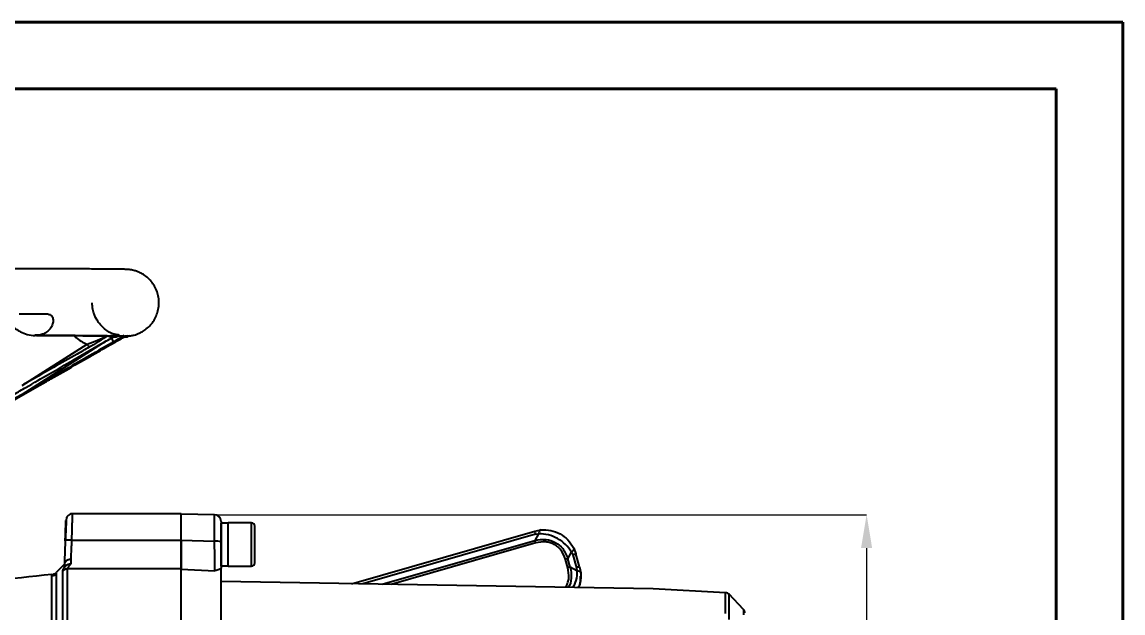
# Model space of a CAD drawing. Header units: millimetres. Extents: x 2687 to 4367, y 1046 to 2234.
# Drawn here: x 4036.5 to 4366.6, y 2056.8 to 2233.9 of the extents above; entities that cross this region are included whole.
import ezdxf

# ---------------------------------------------------------------- set-up
doc = ezdxf.new("R2010")
doc.units = ezdxf.units.MM
for name, color, linetype, lineweight in [('AM_5', 3, 'Continuous', 25), ('AM_BOR', 7, 'Continuous', 50), ('粗实线', 7, 'Continuous', 40)]:
    doc.layers.add(name, color=color, linetype=linetype, lineweight=lineweight)
doc.styles.add('SLDTEXTSTYLE1', font='txt.shx', dxfattribs={"width": 0.7, "bigfont": 'gbcbig.shx'})
doc.dimstyles.new('SLDDIMSTYLE12$0', dxfattribs={"dimtxt": 12, "dimasz": 10, "dimexe": 0, "dimexo": 0.0625, "dimgap": 0.875, "dimtad": 1, "dimdec": 1, "dimlfac": 1.8, "dimrnd": 1e-09, "dimzin": 12, "dimdsep": 46, "dimtxsty": 'SLDTEXTSTYLE1', "dimcen": 0.09, "dimdle": 8.16, "dimclrd": 3, "dimclre": 3, "dimadec": 0, "dimazin": 3, "dimtfac": 1, "dimtdec": 1, "dimtofl": 0, "dimtmove": 0, "dimatfit": 3, "dimfxl": 0, "dimfrac": 2, "dimtolj": 1, "dimlwd": 5, "dimlwe": 5, "dimarcsym": 0})

# ---------------------------------------------------------------- blocks, each defined once
blk = doc.blocks.new('*D19')
at = {"layer": 'AM_5', "color": 3, "lineweight": 5, "transparency": 16777216}
blk.add_line((4094.31, 2086.22), (4289.73, 2086.22), dxfattribs=at)
at = {"layer": 'AM_5', "color": 3, "linetype": 'Continuous', "lineweight": 5, "transparency": 16777216}
for p, q in [((4289.73, 2076.22), (4289.73, 1868.79)), ((4094.31, 1858.79), (4289.73, 1858.79))]:
    blk.add_line(p, q, dxfattribs=at)
at = {"layer": 'AM_5', "color": 3, "transparency": 16777216}
for points in [[(4288.06, 2076.22), (4291.39, 2076.22), (4289.73, 2086.22)], [(4288.06, 1868.79), (4291.39, 1868.79), (4289.73, 1858.79)]]:
    blk.add_solid(points, dxfattribs=at)
at = {"layer": 'Defpoints', "color": 0, "transparency": 16777216}
for p in [(4094.24, 2086.22), (4094.24, 1858.79), (4289.73, 1858.79)]:
    blk.add_point(p, dxfattribs=at)
at = {"layer": 'AM_5', "color": 0, "transparency": 16777216, "insert": (4282.85, 1972.51), "char_height": 12, "attachment_point": 5, "rotation": 90, "style": 'SLDTEXTSTYLE1'}
blk.add_mtext('\\A1;230', dxfattribs=at)
blk = doc.blocks.new('rA3')
at = {"layer": '粗实线'}
for p, q in [((753.384, 421.26), (333.384, 421.26)), ((753.384, 124.26), (753.384, 421.26)), ((748.384, 416.26), (358.384, 416.26)), ((748.384, 129.26), (748.384, 416.26))]:
    blk.add_line(p, q, dxfattribs=at)
blk = doc.blocks.new('图框1')
at = {"layer": 'AM_BOR', "xscale": 3.999900284620312, "yscale": 3.999900284620312, "zscale": 3.999900284620312}
blk.add_blockref('rA3', (18911.85, 6131.11), dxfattribs=at)

msp = doc.modelspace()

# ---------------------------------------------------------------- linework, layer by layer
at = {"color": 7, "linetype": 'Continuous', "lineweight": 25}
for p, q in [((4040.315, 2140.011), (4040.832, 2139.935)), ((4042.184, 2140.005), (4040.315, 2140.011)), ((4063.451, 2139.907), (4063.005, 2139.556)), ((4063.005, 2139.556), (4064.869, 2139.539)), ((4063.452, 2139.907), (4065.491, 2139.889)), ((4064.731, 2139.54), (4063.601, 2139.285)), ((4065.491, 2139.889), (4064.869, 2139.539)), ((4064.869, 2139.539), (4064.91, 2139.589)), ((4065.52, 2139.718), (4064.902, 2139.579)), ((4064.922, 2139.566), (4065.489, 2139.881)), ((4066.969, 2139.852), (4066.77, 2139.884)), ((4068.166, 2139.85), (4067.644, 2139.499)), ((4067.644, 2139.499), (4068.17, 2139.482)), ((4068.166, 2139.85), (4068.741, 2139.831)), ((4068.741, 2139.831), (4068.17, 2139.482)), ((4036.507, 2124.996), (4056.033, 2137.293)), ((4061.638, 2138.203), (4036.53, 2122.294)), ((4023.328, 2114.544), (4041.627, 2124.919)), ((4084.209, 2086.507), (4051.667, 2086.507)), ((4094.244, 2086.223), (4084.209, 2086.398)), ((4094.244, 2078.328), (4094.244, 2086.223)), ((4098.309, 2083.742), (4096.209, 2083.742)), ((4096.209, 2070.862), (4096.209, 2083.742)), ((4105.309, 2083.802), (4098.309, 2083.802)), ((4098.309, 2070.802), (4098.309, 2083.802)), ((4098.309, 2070.977), (4098.309, 2083.72)), ((4105.309, 2070.802), (4105.309, 2083.802)), ((4135.258, 2065.566), (4190.215, 2081.324)), ((4190.491, 2080.369), (4138.657, 2065.507)), ((4190.215, 2081.324), (4192.022, 2081.666)), ((4191.394, 2080.54), (4190.287, 2078.547)), ((4190.491, 2080.369), (4191.394, 2080.54)), ((4049.523, 2078.502), (4049.456, 2078.46)), ((4051.454, 2078.643), (4084.209, 2078.643)), ((4084.209, 2078.578), (4094.244, 2078.328)), ((4144.455, 2065.405), (4190.287, 2078.547)), ((4190.507, 2077.779), (4147.188, 2065.358)), ((4200.182, 2073.062), (4201.289, 2075.055)), ((4200.898, 2070.562), (4200.182, 2073.062)), ((4201.289, 2075.055), (4201.623, 2074.198)), ((4201.623, 2074.198), (4202.725, 2070.353)), ((4201.917, 2076.181), (4202.584, 2074.468)), ((4203.687, 2070.622), (4202.584, 2074.468)), ((4049.209, 2071.382), (4046.705, 2068.876)), ((4049.209, 2070.788), (4049.209, 2071.405)), ((4084.209, 2070.052), (4050.163, 2070.052)), ((4051.209, 2071.482), (4051.209, 2072.793)), ((4084.209, 2069.927), (4094.313, 2069.41)), ((4098.309, 2070.802), (4105.309, 2070.802)), ((4200.129, 2070.343), (4199.413, 2072.842)), ((4202.897, 2069.45), (4200.898, 2070.562)), ((4202.725, 2070.353), (4202.897, 2069.45)), ((4203.687, 2070.622), (4204.029, 2068.816)), ((4204.074, 2067.86), (4204.074, 2067.867)), ((4225.735, 2063.986), (4096.209, 2066.248)), ((4247.463, 2062.847), (4225.735, 2063.986)), ((4252.797, 2057.825), (4248.473, 2062.382))]:
    msp.add_line(p, q, dxfattribs=at)
at = {"color": 7, "linetype": 'Continuous', "lineweight": 25, "flags": 128}
for points in [[(4035.648, 2146.412), (4036.761, 2146.409), (4037.86, 2146.406), (4038.946, 2146.403), (4040.018, 2146.401), (4041.078, 2146.398), (4042.123, 2146.395), (4043.155, 2146.392), (4044.172, 2146.389)], [(4247.463, 2056.612), (4247.463, 2058.502), (4247.463, 2060.058), (4247.463, 2061.275), (4247.463, 2062.147), (4247.463, 2062.672), (4247.463, 2062.847)], [(4248.473, 2054.844), (4248.473, 2056.963), (4248.473, 2058.742), (4248.473, 2060.174), (4248.473, 2061.253), (4248.473, 2061.975), (4248.473, 2062.337), (4248.473, 2062.382)], [(4252.797, 2057.825), (4252.797, 2057.646), (4252.797, 2057.108), (4252.797, 2056.214)]]:
    msp.add_lwpolyline(points, dxfattribs=at)
at = {"color": 7, "linetype": 'Continuous', "lineweight": 25}
for centre, radius, start, end in [((4074.936, 2146.459), 13.797, 211.76479, 217.59759), ((4070.132, 2146.056), 16.6, 211.86232, 215.57834), ((4094.209, 2084.223), 2, 359.99969, 88.99969), ((4105.309, 2082.802), 1, 359.99969, 89.99969), ((4094.725, 2072.999), 5.35, 73.89589, 95.15802), ((4105.309, 2071.802), 1, 269.99969, 359.99969), ((4108.319, 1414.413), 656.897, 95.489386, 101.924805), ((4045.289, 2070.288), 2, 275.4893, 315.06662), ((4247.385, 2061.349), 1.5, 43.49969, 86.99969), ((4251.709, 2056.793), 1.5, 359.99969, 43.49969)]:
    msp.add_arc(centre, radius, start, end, dxfattribs=at)
for centre, start_param, end_param in [((4096.209, 2077.302), 4.712389, 4.9017857), ((4098.309, 2077.302), 4.6181163, 4.712389)]:
    msp.add_ellipse(centre, major_axis=(11.154, 0), ratio=0.5773503, start_param=start_param, end_param=end_param, dxfattribs=at)
for points, knots in [([(4068.683, 2139.796), (4068.738, 2139.802), (4068.879, 2139.817), (4069.261, 2139.874), (4069.828, 2139.987), (4070.55, 2140.18), (4071.463, 2140.507), (4072.588, 2141.054), (4073.845, 2141.902), (4075.074, 2143.064), (4076.125, 2144.48), (4076.918, 2146.075), (4077.418, 2147.789), (4077.606, 2149.565), (4077.477, 2151.347), (4077.035, 2153.079), (4076.293, 2154.704), (4075.276, 2156.172), (4074.016, 2157.436), (4072.65, 2158.388), (4071.392, 2158.995), (4070.395, 2159.336), (4069.637, 2159.524), (4069.056, 2159.627), (4068.611, 2159.684), (4068.244, 2159.717), (4067.83, 2159.742), (4067.44, 2159.755), (4066.851, 2159.769), (4066.066, 2159.782), (4065.133, 2159.794), (4063.947, 2159.807), (4062.563, 2159.819), (4060.9, 2159.832), (4058.966, 2159.845), (4056.763, 2159.858), (4054.297, 2159.871), (4051.571, 2159.883), (4048.591, 2159.896), (4045.362, 2159.908), (4041.89, 2159.92), (4038.181, 2159.932), (4034.243, 2159.943), (4030.082, 2159.955), (4025.705, 2159.965), (4021.121, 2159.976), (4016.337, 2159.985), (4011.364, 2159.995), (4006.209, 2160.004), (4000.882, 2160.013), (3995.394, 2160.021), (3989.755, 2160.028), (3983.976, 2160.035), (3978.068, 2160.042), (3972.045, 2160.048), (3965.92, 2160.054), (3959.708, 2160.058), (3953.428, 2160.063), (3947.103, 2160.067), (3940.77, 2160.07), (3934.494, 2160.072), (3928.442, 2160.074), (3922.997, 2160.076), (3918.221, 2160.077), (3913.092, 2160.077), (3909.457, 2160.077), (3907.209, 2160.078)], [0, 0, 0, 0, 0.0017465, 0.0044658, 0.0070078, 0.0098268, 0.0132699, 0.01777, 0.0233681, 0.0295284, 0.0358372, 0.0421771, 0.0485239, 0.0548725, 0.0612218, 0.0675716, 0.0739223, 0.080274, 0.0866264, 0.0929737, 0.0980915, 0.1017275, 0.1047111, 0.1075398, 0.110673, 0.1150505, 0.1222946, 0.1411051, 0.1636746, 0.1818588, 0.204115, 0.2240384, 0.2453355, 0.2673737, 0.2899055, 0.3127692, 0.3358643, 0.359126, 0.3825109, 0.405989, 0.4295389, 0.4531449, 0.4767954, 0.5004811, 0.5241948, 0.5479305, 0.5716831, 0.5954484, 0.619222, 0.6430003, 0.666779, 0.690554, 0.7143201, 0.7380713, 0.7617997, 0.7854945, 0.8091398, 0.8327115, 0.8561692, 0.8794397, 0.9023738, 0.9246109, 0.9449865, 0.9610624, 0.975932, 1, 1, 1, 1]), ([(4065.673, 2140.058), (4065.198, 2140.112), (4063.583, 2140.295), (4061.147, 2141.824), (4058.844, 2144.398), (4057.698, 2147.227), (4057.584, 2149.036), (4057.542, 2149.695)], [0, 0, 0, 0, 0.1056169, 0.3587267, 0.6111527, 0.8584905, 1, 1, 1, 1]), ([(4044.172, 2146.389), (4044.518, 2146.318), (4045.211, 2146.176), (4045.78, 2145.2), (4045.883, 2144.002), (4045.521, 2142.767), (4044.761, 2141.637), (4043.681, 2140.749), (4042.344, 2140.123), (4041.344, 2139.998), (4040.832, 2139.935)], [0, 0, 0, 0, 0.12462724, 0.24971044, 0.37492504, 0.49974572, 0.61927373, 0.75001975, 0.87192117, 1, 1, 1, 1]), ([(4032.134, 2143.61), (4032.184, 2143.58), (4032.348, 2143.482), (4032.848, 2143.145), (4033.614, 2142.594), (4034.705, 2141.832), (4036.205, 2140.95), (4038.183, 2140.121), (4039.659, 2139.994), (4040.459, 2139.925)], [0, 0, 0, 0, 0.0359342, 0.1176904, 0.2156757, 0.3473896, 0.5215507, 0.740469, 1, 1, 1, 1]), ([(4040.636, 2139.927), (4040.524, 2139.938), (4040.391, 2139.951), (4040.326, 2140.003), (4040.315, 2140.011)], [0, 0, 0, 0, 0.8385203, 1, 1, 1, 1]), ([(4062.084, 2139.825), (4061.152, 2139.832), (4059.283, 2139.846), (4055.971, 2139.865), (4052.493, 2139.882), (4048.914, 2139.897), (4044.999, 2139.912), (4042.09, 2139.922), (4040.636, 2139.927)], [0, 0, 0, 0, 0.19237286, 0.38549459, 0.53836149, 0.69122839, 0.8456142, 1, 1, 1, 1]), ([(4040.832, 2139.935), (4043.129, 2139.927), (4047.745, 2139.911), (4053.548, 2139.886), (4058.579, 2139.859), (4061.078, 2139.841), (4062.333, 2139.832)], [0, 0, 0, 0, 0.2462727, 0.4950304, 0.7462729, 1, 1, 1, 1]), ([(4052.201, 2139.88), (4052.352, 2139.707), (4053.374, 2138.533), (4054.81, 2137.864), (4056.033, 2137.293)], [0, 0, 0, 0, 0.1477972, 1, 1, 1, 1]), ([(4056.033, 2137.293), (4056.033, 2137.293), (4056.034, 2137.294), (4056.039, 2137.296), (4056.056, 2137.304), (4057.131, 2137.716), (4059.188, 2138.539), (4061.012, 2139.321), (4061.92, 2139.71)], [0, 0, 0, 0, 0.0000729, 0.0006459, 0.0022521, 0.0083598, 0.5064763, 1, 1, 1, 1]), ([(4061.92, 2139.711), (4061.04, 2139.115), (4059.466, 2138.05), (4057.497, 2136.903), (4056.63, 2136.398)], [0, 0, 0, 0, 0.5596946, 1, 1, 1, 1]), ([(4061.416, 2138.078), (4061.982, 2138.4), (4062.881, 2138.91), (4063.766, 2139.374), (4064.093, 2139.546)], [0, 0, 0, 0, 0.6303803, 1, 1, 1, 1]), ([(4061.575, 2136.327), (4062.466, 2136.834), (4064.478, 2137.981), (4066.377, 2139.042), (4067.436, 2139.633)], [0, 0, 0, 0, 0.4426348, 1, 1, 1, 1]), ([(4062.333, 2139.832), (4062.495, 2139.84), (4062.763, 2139.854), (4063.111, 2139.884), (4063.332, 2139.903), (4063.42, 2139.907), (4063.448, 2139.907), (4063.451, 2139.907)], [0, 0, 0, 0, 0.3360223, 0.5579813, 0.7819403, 0.9725676, 1, 1, 1, 1]), ([(4062.333, 2139.832), (4062.436, 2139.775), (4062.691, 2139.635), (4062.897, 2139.564), (4062.984, 2139.558), (4063.005, 2139.556)], [0, 0, 0, 0, 0.33920621, 0.83862702, 1, 1, 1, 1]), ([(4066.933, 2139.769), (4066.25, 2139.358), (4065.324, 2138.8), (4064.279, 2138.199), (4064.004, 2138.041)], [0, 0, 0, 0, 0.7373515, 1, 1, 1, 1]), ([(4065.349, 2139.803), (4065.645, 2139.8), (4066.427, 2139.79), (4066.891, 2139.781), (4067.18, 2139.776)], [0, 0, 0, 0, 0.37795724, 1, 1, 1, 1]), ([(4065.491, 2139.889), (4065.508, 2139.888), (4065.534, 2139.887), (4065.482, 2139.877), (4065.464, 2139.874)], [0, 0, 0, 0, 0.66474651, 1, 1, 1, 1]), ([(4067.18, 2139.776), (4067.311, 2139.782), (4067.577, 2139.795), (4067.897, 2139.826), (4068.09, 2139.845), (4068.151, 2139.85), (4068.164, 2139.85), (4068.166, 2139.85)], [0, 0, 0, 0, 0.2814646, 0.5659598, 0.7573018, 0.9482948, 1, 1, 1, 1]), ([(4067.18, 2139.776), (4067.295, 2139.698), (4067.536, 2139.534), (4067.607, 2139.511), (4067.644, 2139.499)], [0, 0, 0, 0, 0.4773597, 1, 1, 1, 1]), ([(4034.117, 2122.331), (4035.3, 2123.011), (4041.213, 2126.409), (4050.327, 2131.657), (4058.222, 2136.229), (4061.416, 2138.078)], [0, 0, 0, 0, 0.1295721, 0.6478768, 1, 1, 1, 1]), ([(4056.63, 2136.398), (4055.436, 2135.723), (4049.467, 2132.35), (4042.762, 2128.548), (4037.256, 2125.422), (4036.507, 2124.996)], [0, 0, 0, 0, 0.1776255, 0.8881599, 1, 1, 1, 1]), ([(4064.004, 2138.041), (4062.815, 2137.361), (4056.869, 2133.96), (4047.709, 2128.71), (4039.751, 2124.143), (4036.53, 2122.294)], [0, 0, 0, 0, 0.1295185, 0.6476203, 1, 1, 1, 1]), ([(4041.627, 2124.919), (4042.811, 2125.595), (4048.727, 2128.972), (4055.378, 2132.775), (4060.832, 2135.901), (4061.575, 2136.327)], [0, 0, 0, 0, 0.1775689, 0.8878728, 1, 1, 1, 1]), ([(4036.53, 2122.294), (4027.837, 2117.304), (4010.45, 2107.324), (3993.053, 2097.362), (3984.354, 2092.381)], [0, 0, 0, 0, 0.4999999, 1, 1, 1, 1]), ([(4051.746, 2086.506), (4051.559, 2086.498), (4051.168, 2086.481), (4050.612, 2086.238), (4050.126, 2085.843), (4049.929, 2085.478), (4049.831, 2085.296)], [0, 0, 0, 0, 0.23334994, 0.48489099, 0.74450802, 1, 1, 1, 1]), ([(4051.454, 2078.643), (4051.47, 2079.242), (4051.501, 2080.382), (4051.552, 2082.274), (4051.593, 2083.751), (4051.622, 2084.811), (4051.638, 2085.418), (4051.659, 2086.16), (4051.673, 2086.672), (4051.668, 2086.484), (4051.667, 2086.472)], [0, 0, 0, 0, 0.1406686, 0.2673929, 0.4783479, 0.5663563, 0.6529404, 0.7381007, 0.9838874, 1, 1, 1, 1]), ([(4084.209, 2078.643), (4084.209, 2079.706), (4084.209, 2081.831), (4084.209, 2084.4), (4084.209, 2086.168), (4084.209, 2086.392), (4084.209, 2086.504)], [0, 0, 0, 0, 0.2503661, 0.5007322, 0.7510982, 1, 1, 1, 1]), ([(4049.833, 2085.302), (4049.817, 2085.176), (4049.785, 2084.926), (4049.701, 2083.355), (4049.6, 2081.157), (4049.526, 2079.385), (4049.489, 2078.504)], [0, 0, 0, 0, 0.254696, 0.5062842, 0.7546307, 1, 1, 1, 1]), ([(4049.557, 2081.345), (4049.567, 2081.614), (4049.603, 2082.658), (4049.638, 2083.655), (4049.665, 2084.429), (4049.667, 2084.5), (4049.668, 2084.542)], [0, 0, 0, 0, 0.1366129, 0.5304212, 0.7239462, 1, 1, 1, 1]), ([(4049.455, 2078.431), (4049.481, 2079.172), (4049.518, 2080.226), (4049.548, 2081.089), (4049.557, 2081.345)], [0, 0, 0, 0, 0.7030079, 1, 1, 1, 1]), ([(4106.309, 2077.302), (4106.309, 2077.994), (4106.309, 2079.058), (4106.309, 2080.339), (4106.309, 2081.22), (4106.309, 2081.93), (4106.309, 2082.615), (4106.309, 2082.728), (4106.309, 2082.802)], [0, 0, 0, 0, 0.2394568, 0.3683607, 0.5, 0.6316393, 0.7605432, 1, 1, 1, 1]), ([(4192.022, 2081.666), (4191.895, 2081.607), (4191.64, 2081.489), (4191.477, 2080.858), (4191.394, 2080.54)], [0, 0, 0, 0, 0.4968674, 1, 1, 1, 1]), ([(4201.289, 2075.055), (4200.717, 2075.857), (4199.59, 2077.433), (4197.106, 2079.194), (4194.302, 2080.362), (4192.37, 2080.481), (4191.394, 2080.54)], [0, 0, 0, 0, 0.2541572, 0.5000143, 0.7476258, 1, 1, 1, 1]), ([(4192.022, 2081.666), (4193.044, 2081.674), (4195.052, 2081.689), (4197.883, 2080.572), (4200.331, 2078.763), (4201.382, 2077.052), (4201.917, 2076.181)], [0, 0, 0, 0, 0.2543758, 0.4999836, 0.7457388, 1, 1, 1, 1]), ([(4049.455, 2078.46), (4049.437, 2077.939), (4049.402, 2076.923), (4049.352, 2075.501), (4049.284, 2073.554), (4049.24, 2072.309), (4049.209, 2071.423)], [0, 0, 0, 0, 0.1983107, 0.386023, 0.5632417, 1, 1, 1, 1]), ([(4051.454, 2078.643), (4051.203, 2078.648), (4050.818, 2078.656), (4050.353, 2078.641), (4050.033, 2078.62), (4049.778, 2078.588), (4049.574, 2078.55), (4049.54, 2078.518), (4049.523, 2078.502)], [0, 0, 0, 0, 0.2702959, 0.4157421, 0.5642569, 0.7127719, 0.8582187, 1, 1, 1, 1]), ([(4051.209, 2072.793), (4051.241, 2073.542), (4051.292, 2074.738), (4051.377, 2076.792), (4051.428, 2078.005), (4051.454, 2078.643)], [0, 0, 0, 0, 0.442556, 0.7070771, 1, 1, 1, 1]), ([(4084.209, 2069.927), (4084.209, 2070.208), (4084.209, 2070.77), (4084.209, 2072.788), (4084.209, 2075.438), (4084.209, 2077.53), (4084.209, 2078.578)], [0, 0, 0, 0, 0.25004665, 0.49944856, 0.74939592, 1, 1, 1, 1]), ([(4094.313, 2069.41), (4094.313, 2069.685), (4094.312, 2070.056), (4094.307, 2071.011), (4094.302, 2071.689), (4094.297, 2072.504), (4094.287, 2073.523), (4094.274, 2074.834), (4094.261, 2076.463), (4094.25, 2077.687), (4094.244, 2078.328)], [0, 0, 0, 0, 0.2442896, 0.3290361, 0.4144898, 0.500125, 0.5979924, 0.7157703, 0.8510724, 1, 1, 1, 1]), ([(4096.209, 2078.14), (4096.209, 2077.38), (4096.209, 2075.865), (4096.209, 2073.736), (4096.209, 2071.779), (4096.209, 2070.715), (4096.209, 2070.181)], [0, 0, 0, 0, 0.2507669, 0.5000113, 0.749245, 1, 1, 1, 1]), ([(4106.309, 2071.802), (4106.309, 2071.875), (4106.309, 2071.988), (4106.309, 2072.674), (4106.309, 2073.384), (4106.309, 2074.265), (4106.309, 2075.546), (4106.309, 2076.61), (4106.309, 2077.302)], [0, 0, 0, 0, 0.2394568, 0.3683607, 0.5, 0.6316393, 0.7605432, 1, 1, 1, 1]), ([(4190.287, 2078.547), (4191.407, 2078.729), (4193.492, 2079.068), (4196.485, 2078.094), (4198.914, 2076.075), (4199.737, 2074.118), (4200.182, 2073.062)], [0, 0, 0, 0, 0.2680966, 0.49882268, 0.72946368, 1, 1, 1, 1]), ([(4199.413, 2072.842), (4199.035, 2073.821), (4198.497, 2075.219), (4197.163, 2076.615), (4196.087, 2077.37), (4194.873, 2077.878), (4192.99, 2078.26), (4191.528, 2077.977), (4190.507, 2077.779)], [0, 0, 0, 0, 0.2715623, 0.3875926, 0.5011305, 0.6146375, 0.7308194, 1, 1, 1, 1]), ([(4201.917, 2076.181), (4201.933, 2076.042), (4201.965, 2075.764), (4201.515, 2075.291), (4201.289, 2075.055)], [0, 0, 0, 0, 0.5000023, 1, 1, 1, 1]), ([(4048.748, 2069.474), (4048.788, 2069.637), (4048.873, 2069.977), (4049.396, 2070.677), (4049.669, 2071.043)], [0, 0, 0, 0, 0.4772622, 1, 1, 1, 1]), ([(4048.748, 2069.474), (4048.846, 2069.56), (4049.042, 2069.733), (4049.395, 2069.913), (4049.773, 2070.031), (4050.034, 2070.045), (4050.163, 2070.052)], [0, 0, 0, 0, 0.249112, 0.5020683, 0.7539601, 1, 1, 1, 1]), ([(4051.209, 2072.793), (4051.064, 2072.788), (4050.776, 2072.778), (4050.35, 2072.676), (4049.965, 2072.512), (4049.651, 2072.293), (4049.418, 2072.041), (4049.252, 2071.75), (4049.224, 2071.535), (4049.209, 2071.423)], [0, 0, 0, 0, 0.14037969, 0.27934696, 0.43421745, 0.57550646, 0.70514845, 0.84665009, 1, 1, 1, 1]), ([(4049.669, 2071.042), (4049.614, 2070.994), (4049.482, 2070.879), (4049.316, 2070.766), (4049.223, 2070.737), (4049.213, 2070.773), (4049.209, 2070.788)], [0, 0, 0, 0, 0.1458908, 0.3468199, 0.7287309, 1, 1, 1, 1]), ([(4049.669, 2071.043), (4049.766, 2071.119), (4049.966, 2071.277), (4050.329, 2071.419), (4050.748, 2071.505), (4051.042, 2071.491), (4051.209, 2071.482)], [0, 0, 0, 0, 0.23953147, 0.4944886, 0.71426187, 1, 1, 1, 1]), ([(4050.128, 1989.839), (4050.13, 1992.796), (4050.132, 1998.644), (4050.136, 2007.07), (4050.139, 2015.049), (4050.142, 2023.328), (4050.146, 2031.691), (4050.149, 2039.864), (4050.152, 2047.029), (4050.155, 2053.189), (4050.157, 2058.362), (4050.159, 2062.592), (4050.161, 2065.91), (4050.162, 2068.443), (4050.162, 2069.523), (4050.163, 2070.052)], [0, 0, 0, 0, 0.07474512, 0.1478589, 0.21934128, 0.28919219, 0.37976848, 0.46744598, 0.55222439, 0.63410347, 0.71308294, 0.78916257, 0.86234211, 0.93262132, 1, 1, 1, 1]), ([(4050.163, 2070.052), (4050.216, 2070.209), (4050.323, 2070.524), (4050.912, 2071.161), (4051.209, 2071.482)], [0, 0, 0, 0, 0.4963659, 1, 1, 1, 1]), ([(4084.209, 2057.396), (4084.209, 2057.483), (4084.209, 2059.199), (4084.209, 2061.914), (4084.209, 2065.424), (4084.209, 2068.16), (4084.209, 2069.338), (4084.209, 2069.927)], [0, 0, 0, 0, 0.0131672, 0.2598754, 0.5065836, 0.7532918, 1, 1, 1, 1]), ([(4096.209, 2070.181), (4096.063, 2070.061), (4095.771, 2069.82), (4094.801, 2069.547), (4094.313, 2069.41)], [0, 0, 0, 0, 0.4975573, 1, 1, 1, 1]), ([(4199.443, 2064.445), (4199.524, 2064.556), (4199.861, 2065.017), (4200.218, 2065.98), (4200.617, 2067.854), (4200.33, 2069.319), (4200.129, 2070.343)], [0, 0, 0, 0, 0.0674485, 0.2795451, 0.496596, 1, 1, 1, 1]), ([(4200.898, 2070.562), (4201.055, 2069.462), (4201.345, 2067.414), (4200.897, 2065.18), (4200.268, 2064.438), (4200.262, 2064.431)], [0, 0, 0, 0, 0.53543802, 0.99577551, 1, 1, 1, 1]), ([(4045.46, 1876.651), (4045.46, 1876.741), (4045.46, 1876.921), (4045.46, 1878.268), (4045.46, 1880.433), (4045.461, 1883.514), (4045.461, 1887.498), (4045.461, 1891.206), (4045.462, 1894.05), (4045.462, 1895.682), (4045.462, 1897.385), (4045.462, 1899.159), (4045.462, 1901.004), (4045.463, 1902.918), (4045.463, 1905.804), (4045.463, 1909.978), (4045.464, 1915.843), (4045.465, 1922.707), (4045.466, 1929.653), (4045.467, 1936.425), (4045.467, 1942.795), (4045.468, 1949.645), (4045.468, 1956.957), (4045.469, 1964.703), (4045.47, 1972.718), (4045.471, 1980.723), (4045.471, 1988.438), (4045.472, 1995.723), (4045.473, 2002.549), (4045.473, 2008.901), (4045.474, 2014.986), (4045.475, 2020.758), (4045.475, 2026.17), (4045.476, 2030.03), (4045.476, 2032.585), (4045.476, 2034.03), (4045.477, 2035.416), (4045.477, 2036.744), (4045.477, 2038.015), (4045.477, 2039.231), (4045.477, 2042.348), (4045.478, 2047.072), (4045.478, 2052.797), (4045.479, 2057.641), (4045.479, 2061.586), (4045.48, 2064.632), (4045.48, 2066.763), (4045.48, 2068.073), (4045.48, 2068.223), (4045.48, 2068.298)], [0, 0, 0, 0, 0.0296529, 0.0597596, 0.0903203, 0.121335, 0.1528036, 0.1847262, 0.1939339, 0.2031788, 0.2124607, 0.2217798, 0.231136, 0.2405293, 0.2499597, 0.2723294, 0.297237, 0.3246821, 0.3546643, 0.3760668, 0.3985975, 0.4222564, 0.4470433, 0.4729582, 0.5000012, 0.5269362, 0.5527631, 0.5774817, 0.6010919, 0.6235936, 0.6449867, 0.6676297, 0.6888821, 0.7087436, 0.7151195, 0.7213375, 0.7273978, 0.7333003, 0.739045, 0.7446319, 0.750061, 0.7827354, 0.8150007, 0.8468569, 0.878304, 0.9093419, 0.9399706, 0.97019, 1, 1, 1, 1]), ([(4046.711, 2068.431), (4046.532, 2068.28), (4046.173, 2067.979), (4045.711, 2067.892), (4045.48, 2067.849)], [0, 0, 0, 0, 0.49992892, 1, 1, 1, 1]), ([(4046.705, 2068.421), (4046.705, 2068.032), (4046.705, 2067.253), (4046.704, 2064.924), (4046.704, 2061.768), (4046.704, 2057.733), (4046.703, 2052.884), (4046.703, 2047.259), (4046.702, 2040.914), (4046.701, 2033.911), (4046.701, 2026.317), (4046.7, 2018.204), (4046.699, 2009.651), (4046.698, 2000.741), (4046.697, 1991.558), (4046.696, 1982.192), (4046.695, 1972.732), (4046.694, 1963.27), (4046.694, 1953.897), (4046.693, 1944.702), (4046.692, 1935.774), (4046.691, 1927.2), (4046.69, 1919.062), (4046.689, 1911.437), (4046.689, 1904.4), (4046.688, 1898.018), (4046.688, 1892.353), (4046.687, 1887.458), (4046.687, 1883.383), (4046.686, 1880.161), (4046.686, 1877.845), (4046.686, 1876.373), (4046.686, 1876.174), (4046.686, 1876.074)], [0, 0, 0, 0, 0.03199971, 0.06426639, 0.09653306, 0.12879974, 0.16106642, 0.19333309, 0.22559977, 0.25786645, 0.29013312, 0.3223998, 0.35466647, 0.38693315, 0.41919983, 0.4514665, 0.48373318, 0.51599986, 0.54826653, 0.58053321, 0.61279988, 0.64506656, 0.67733324, 0.70959991, 0.74186659, 0.77413327, 0.80639994, 0.83866662, 0.87093329, 0.90319997, 0.93546665, 0.96773332, 1, 1, 1, 1]), ([(4046.705, 2068.866), (4046.705, 2068.871), (4046.705, 2068.875), (4046.705, 2068.425), (4046.705, 2068.421)], [0, 0, 0, 0, 0.9916131, 1, 1, 1, 1]), ([(4048.714, 1989.737), (4048.715, 1992.473), (4048.717, 1997.849), (4048.72, 2005.562), (4048.723, 2012.794), (4048.726, 2019.515), (4048.729, 2025.717), (4048.732, 2032.275), (4048.735, 2038.934), (4048.738, 2045.403), (4048.741, 2050.842), (4048.743, 2055.342), (4048.745, 2059.001), (4048.746, 2061.926), (4048.747, 2064.218), (4048.748, 2066.136), (4048.749, 2067.638), (4048.749, 2068.75), (4048.748, 2069.256), (4048.748, 2069.474)], [0, 0, 0, 0, 0.069544, 0.1366662, 0.2013664, 0.2636441, 0.3234991, 0.380931, 0.462516, 0.5386511, 0.6093347, 0.6745656, 0.7343428, 0.7886652, 0.8375319, 0.880942, 0.9303299, 0.9700165, 1, 1, 1, 1]), ([(4202.897, 2069.45), (4202.852, 2068.462), (4202.773, 2066.736), (4202.018, 2065.104), (4201.694, 2064.406)], [0, 0, 0, 0, 0.5719725, 1, 1, 1, 1]), ([(4204.029, 2068.816), (4203.969, 2068.944), (4203.848, 2069.201), (4203.215, 2069.367), (4202.896, 2069.45)], [0, 0, 0, 0, 0.4968676, 1, 1, 1, 1]), ([(4204.029, 2068.816), (4204.071, 2067.785), (4204.133, 2066.247), (4203.528, 2064.841), (4203.329, 2064.377)], [0, 0, 0, 0, 0.6705708, 1, 1, 1, 1]), ([(4203.331, 2064.377), (4203.536, 2064.837), (4204.029, 2065.945), (4203.995, 2067.157), (4203.975, 2067.866)], [0, 0, 0, 0, 0.4149051, 1, 1, 1, 1])]:
    msp.add_open_spline(points, degree=3, knots=knots, dxfattribs=at)
for points in [[(4084.209, 2078.578), (4084.209, 2079.632), (4084.209, 2081.74), (4084.209, 2084.293), (4084.209, 2086.057), (4084.209, 2086.284), (4084.209, 2086.398)], [(4096.209, 2084.223), (4096.209, 2084.134), (4096.209, 2083.956), (4096.209, 2082.576), (4096.209, 2080.585), (4096.209, 2078.955), (4096.209, 2078.14)], [(4190.215, 2081.324), (4190.228, 2081.282), (4190.252, 2081.198), (4190.411, 2080.645), (4190.491, 2080.369)], [(4084.209, 2078.643), (4084.209, 2077.602), (4084.209, 2075.521), (4084.209, 2072.891), (4084.209, 2070.885), (4084.209, 2070.329), (4084.209, 2070.052)], [(4190.507, 2077.779), (4190.486, 2077.853), (4190.443, 2078.002), (4190.383, 2078.212), (4190.328, 2078.402), (4190.301, 2078.498), (4190.287, 2078.547)], [(4200.182, 2073.062), (4200.133, 2073.048), (4200.036, 2073.02), (4199.846, 2072.966), (4199.636, 2072.906), (4199.487, 2072.863), (4199.413, 2072.842)], [(4202.584, 2074.468), (4202.541, 2074.456), (4202.455, 2074.434), (4201.9, 2074.277), (4201.623, 2074.198)], [(4084.208, 1989.839), (4084.208, 1993.134), (4084.208, 1999.722), (4084.208, 2009.274), (4084.209, 2018.458), (4084.209, 2027.161), (4084.209, 2035.297), (4084.209, 2042.782), (4084.209, 2049.537), (4084.209, 2055.492), (4084.209, 2060.59), (4084.209, 2064.755), (4084.209, 2068.035), (4084.209, 2069.379), (4084.209, 2070.052)], [(4096.208, 1983.297), (4096.208, 1986.948), (4096.208, 1994.252), (4096.208, 2004.895), (4096.209, 2015.138), (4096.209, 2024.839), (4096.209, 2033.878), (4096.209, 2042.14), (4096.209, 2049.521), (4096.209, 2055.926), (4096.209, 2061.281), (4096.209, 2065.489), (4096.209, 2068.609), (4096.209, 2069.657), (4096.209, 2070.181)], [(4200.898, 2070.562), (4200.85, 2070.549), (4200.753, 2070.521), (4200.563, 2070.467), (4200.352, 2070.407), (4200.204, 2070.364), (4200.129, 2070.343)], [(4203.687, 2070.622), (4203.643, 2070.611), (4203.557, 2070.589), (4203.003, 2070.432), (4202.725, 2070.353)]]:
    msp.add_open_spline(points, degree=3, dxfattribs=at)

# ---------------------------------------------------------------- block references
at = {"layer": '粗实线', "linetype": 'ByBlock'}
msp.add_blockref('图框1', (-17558.719, -5582.251), dxfattribs=at)

# ---------------------------------------------------------------- dimensions: what is measured, and where the dimension line sits
at = {"layer": 'AM_5'}
dim = msp.add_linear_dim(base=(4289.725, 1858.792), p1=(4094.244, 2086.223), p2=(4094.243, 1858.792), angle=90, text='230', dimstyle='SLDDIMSTYLE12$0', override={"dimlfac": 1, "dimpost": ''}, dxfattribs=at)
dim.commit()
dim.dimension.update_dxf_attribs({"geometry": '*D19', "text_midpoint": (4282.85, 1972.507)})

doc.saveas('drawing.dxf')
